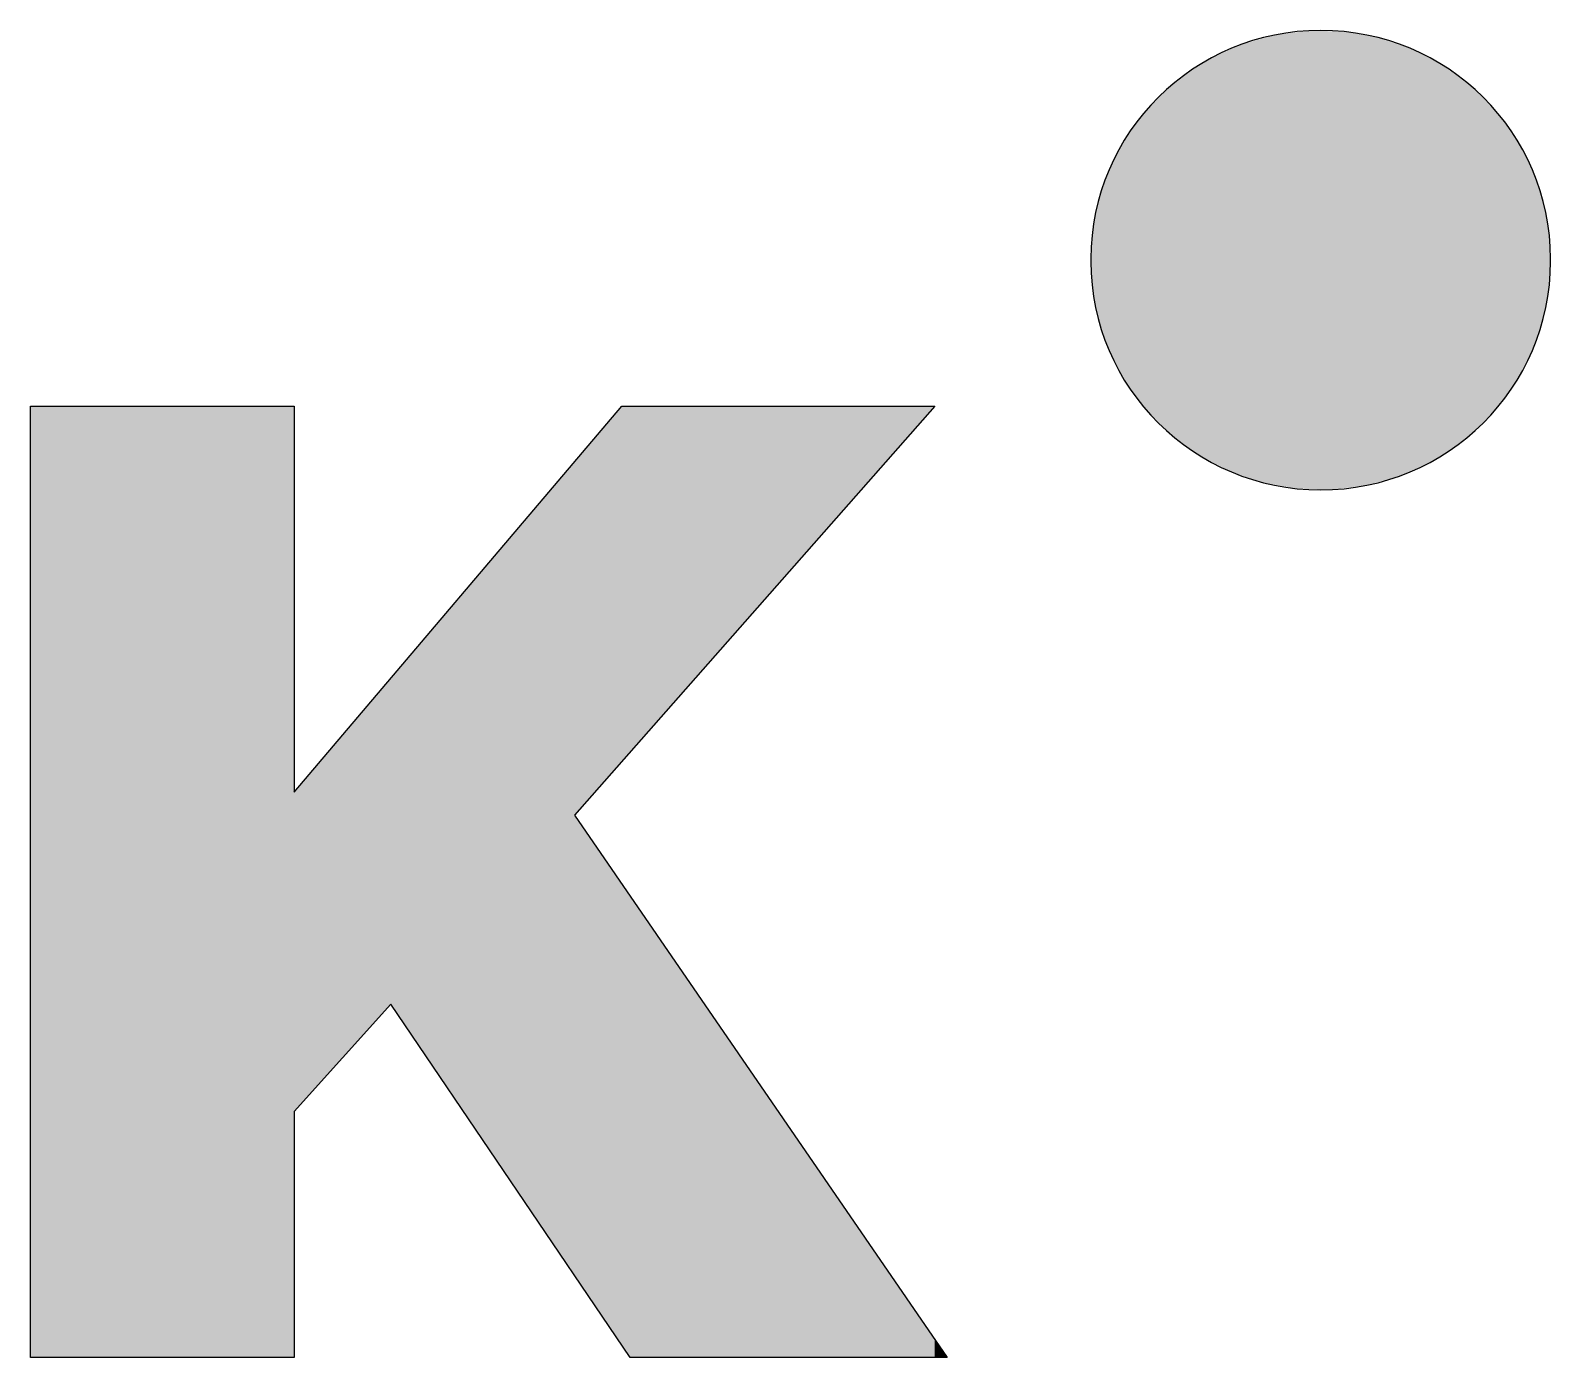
# Model space of a CAD drawing. Extents: x 127.6 to 170.2, y -123.7 to -86.6.
import ezdxf

# ---------------------------------------------------------------- set-up
doc = ezdxf.new("R2010")
doc.units = 0
doc.layers.add('LAYER_1', color=7, linetype='CONTINUOUS')

# ---------------------------------------------------------------- blocks, each defined once
blk = doc.blocks.new('*U3')
at = {"layer": 'LAYER_1', "color": 1}
for points in [[(162.142, -99.213), (161.539, -86.938), (162.142, -86.768)], [(162.453, -99.268), (162.142, -86.768), (162.453, -86.68)], [(162.142, -99.213), (162.142, -86.768), (162.453, -99.268)], [(163.09, -99.381), (162.453, -86.68), (163.09, -86.6)], [(162.453, -99.268), (162.453, -86.68), (163.09, -99.381)], [(163.415, -99.389), (163.09, -86.6), (163.415, -86.559)], [(163.09, -99.381), (163.09, -86.6), (163.415, -99.389)], [(163.415, -99.389), (163.415, -86.559), (164.075, -99.406)], [(164.075, -99.406), (163.415, -86.559), (164.075, -86.576)], [(164.075, -99.406), (164.075, -86.576), (164.401, -99.365)], [(164.401, -99.365), (164.075, -86.576), (164.401, -86.584)], [(164.401, -99.365), (164.401, -86.584), (165.038, -99.285)], [(165.038, -99.285), (164.401, -86.584), (165.038, -86.697)], [(165.038, -99.285), (165.038, -86.697), (165.348, -99.197)], [(165.348, -99.197), (165.038, -86.697), (165.348, -86.752)], [(165.348, -99.197), (165.348, -86.752), (165.952, -99.027)], [(165.952, -99.027), (165.348, -86.752), (165.952, -86.954)], [(161.247, -98.913), (160.685, -87.321), (161.247, -87.069)], [(161.539, -99.011), (161.247, -87.069), (161.539, -86.938)], [(161.247, -98.913), (161.247, -87.069), (161.539, -99.011)], [(161.539, -99.011), (161.539, -86.938), (162.142, -99.213)], [(165.952, -99.027), (165.952, -86.954), (166.243, -98.896)], [(166.243, -98.896), (165.952, -86.954), (166.243, -87.052)], [(166.243, -98.896), (166.243, -87.052), (166.805, -98.644)], [(166.805, -98.644), (166.243, -87.052), (166.805, -87.338)], [(160.416, -98.49), (159.903, -87.819), (160.416, -87.492)], [(160.685, -98.627), (160.416, -87.492), (160.685, -87.321)], [(160.416, -98.49), (160.416, -87.492), (160.685, -98.627)], [(160.685, -98.627), (160.685, -87.321), (161.247, -98.913)], [(166.805, -98.644), (166.805, -87.338), (167.075, -98.473)], [(167.075, -98.473), (166.805, -87.338), (167.075, -87.474)], [(167.075, -98.473), (167.075, -87.474), (167.588, -98.146)], [(167.588, -98.146), (167.075, -87.474), (167.588, -87.837)], [(159.66, -97.957), (159.202, -88.42), (159.66, -88.027)], [(159.903, -98.128), (159.66, -88.027), (159.903, -87.819)], [(159.66, -97.957), (159.66, -88.027), (159.903, -98.128)], [(159.903, -98.128), (159.903, -87.819), (160.416, -98.49)], [(167.588, -98.146), (167.588, -87.837), (167.831, -97.937)], [(167.831, -97.937), (167.588, -87.837), (167.831, -88.008)], [(167.831, -97.937), (167.831, -88.008), (168.288, -97.545)], [(168.288, -97.545), (167.831, -88.008), (168.288, -88.44)], [(159.202, -97.524), (158.989, -88.665), (159.202, -88.42)], [(159.202, -97.524), (159.202, -88.42), (159.66, -97.957)], [(168.288, -97.545), (168.288, -88.44), (168.502, -97.3)], [(168.502, -97.3), (168.288, -88.44), (168.502, -88.642)], [(158.989, -97.323), (158.595, -89.115), (158.989, -88.665)], [(158.989, -97.323), (158.989, -88.665), (159.202, -97.524)], [(168.502, -97.3), (168.502, -88.642), (168.896, -96.849)], [(168.896, -96.849), (168.502, -88.642), (168.896, -89.139)], [(158.595, -96.826), (158.416, -89.393), (158.595, -89.115)], [(158.595, -96.826), (158.595, -89.115), (158.989, -97.323)], [(168.896, -96.849), (168.896, -89.139), (169.075, -96.571)], [(169.075, -96.571), (168.896, -89.139), (169.075, -89.366)], [(158.416, -96.599), (158.093, -89.893), (158.416, -89.393)], [(158.416, -96.599), (158.416, -89.393), (158.595, -96.826)], [(169.075, -96.571), (169.075, -89.366), (169.398, -96.072)], [(169.398, -96.072), (169.075, -89.366), (169.398, -89.923)], [(158.093, -96.042), (157.95, -90.206), (158.093, -89.893)], [(158.093, -96.042), (158.093, -89.893), (158.416, -96.599)], [(169.398, -96.072), (169.398, -89.923), (169.541, -95.759)], [(169.541, -95.759), (169.398, -89.923), (169.541, -90.169)], [(169.541, -95.759), (169.541, -90.169), (169.785, -95.222)], [(169.785, -95.222), (169.541, -90.169), (169.785, -90.785)], [(157.95, -95.796), (157.705, -90.743), (157.95, -90.206)], [(157.95, -95.796), (157.95, -90.206), (158.093, -96.042)], [(157.705, -95.18), (157.604, -91.097), (157.705, -90.743)], [(157.705, -95.18), (157.705, -90.743), (157.95, -95.796)], [(169.785, -95.222), (169.785, -90.785), (169.887, -94.868)], [(169.887, -94.868), (169.785, -90.785), (169.887, -91.04)], [(157.604, -94.925), (157.445, -91.653), (157.604, -91.097)], [(157.604, -94.925), (157.604, -91.097), (157.705, -95.18)], [(169.887, -94.868), (169.887, -91.04), (170.046, -94.312)], [(170.046, -94.312), (169.887, -91.04), (170.046, -91.724)], [(157.445, -94.241), (157.388, -92.098), (157.445, -91.653)], [(157.445, -94.241), (157.445, -91.653), (157.604, -94.925)], [(170.046, -94.312), (170.046, -91.724), (170.103, -93.867)], [(170.103, -93.867), (170.046, -91.724), (170.103, -91.969)], [(157.388, -93.996), (157.322, -92.614), (157.388, -92.098)], [(157.388, -93.996), (157.388, -92.098), (157.445, -94.241)], [(170.103, -93.867), (170.103, -91.969), (170.169, -93.35)], [(170.169, -93.35), (170.103, -91.969), (170.169, -92.834)], [(157.322, -93.131), (157.314, -92.861), (157.322, -92.614)], [(157.322, -93.131), (157.322, -92.614), (157.388, -93.996)], [(157.314, -93.028), (157.314, -92.944), (157.314, -92.861)], [(157.314, -93.028), (157.314, -92.861), (157.322, -93.131)], [(157.314, -93.021), (157.314, -92.944), (157.314, -93.028)], [(170.169, -93.35), (170.169, -92.834), (170.177, -93.104)], [(170.177, -93.104), (170.169, -92.834), (170.177, -92.937)], [(170.177, -93.104), (170.177, -92.937), (170.177, -93.021)], [(170.177, -93.021), (170.177, -92.937), (170.177, -92.944)]]:
    blk.add_solid(points, dxfattribs=at)
blk = doc.blocks.new('*U4')
at = {"layer": 'LAYER_1', "color": 250}
for points in [[(127.636, -123.708), (127.636, -97.068), (135.019, -123.708)], [(135.019, -123.708), (127.636, -97.068), (135.019, -97.068)], [(144.191, -107.01), (142.86, -98.637), (144.191, -97.068)], [(144.191, -107.01), (144.191, -97.068), (144.419, -106.751)], [(144.419, -106.751), (144.191, -97.068), (144.419, -97.068)], [(144.419, -106.751), (144.419, -97.068), (152.945, -97.068)], [(142.86, -121.404), (137.722, -104.692), (142.86, -98.637)], [(142.86, -108.523), (142.86, -98.637), (144.191, -107.01)], [(137.722, -113.813), (135.019, -107.876), (137.722, -104.692)], [(137.722, -113.813), (137.722, -104.692), (142.86, -121.404)], [(135.019, -116.82), (135.019, -107.876), (137.722, -113.813)], [(142.86, -121.404), (142.86, -108.523), (144.191, -123.371)], [(144.191, -123.371), (142.86, -108.523), (144.191, -110.463)], [(144.191, -123.371), (144.191, -110.463), (144.419, -123.708)], [(144.419, -123.708), (144.191, -110.463), (144.419, -110.795)], [(144.419, -123.708), (144.419, -110.795), (152.945, -123.708)], [(152.945, -123.708), (144.419, -110.795), (152.945, -123.21)], [(152.945, -123.708), (152.945, -123.21), (153.287, -123.708)]]:
    blk.add_solid(points, dxfattribs=at)
blk = doc.blocks.new('BLOCK_3')
at = {"layer": 'LAYER_1'}
blk.add_lwpolyline([(127.636, -97.068), (135.019, -97.068), (135.019, -107.876), (144.191, -97.068), (152.945, -97.068), (142.86, -108.523), (153.287, -123.708), (144.419, -123.708), (137.722, -113.813), (135.019, -116.82), (135.019, -123.708), (127.636, -123.708), (127.636, -97.068)], dxfattribs=at)
at = {"layer": 'LAYER_1', "color": 250}
blk.add_blockref('*U4', (0, 0), dxfattribs=at)
blk = doc.blocks.new('BLOCK_2')
at = {"layer": 'LAYER_1'}
blk.add_open_spline([(157.314, -93.021), (157.314, -93.021), (157.314, -92.944), (157.314, -92.944), (157.314, -89.405), (160.206, -86.551), (163.745, -86.551), (167.285, -86.551), (170.177, -89.405), (170.177, -92.944), (170.177, -92.944), (170.177, -93.021), (170.177, -93.021), (170.177, -96.56), (167.285, -99.414), (163.745, -99.414), (160.206, -99.414), (157.314, -96.56), (157.314, -93.021)], degree=3, knots=[0, 0, 0, 0, 1, 1, 1, 2, 2, 2, 3, 3, 3, 4, 4, 4, 5, 5, 5, 6, 6, 6, 6], dxfattribs=at)
at = {"layer": 'LAYER_1', "color": 1}
blk.add_blockref('*U3', (0, 0), dxfattribs=at)
at = {"layer": 'LAYER_1'}
blk.add_blockref('BLOCK_3', (0, 0), dxfattribs=at)

msp = doc.modelspace()

# ---------------------------------------------------------------- block references
at = {"layer": 'LAYER_1'}
msp.add_blockref('BLOCK_2', (0, 0), dxfattribs=at)

doc.saveas('drawing.dxf')
